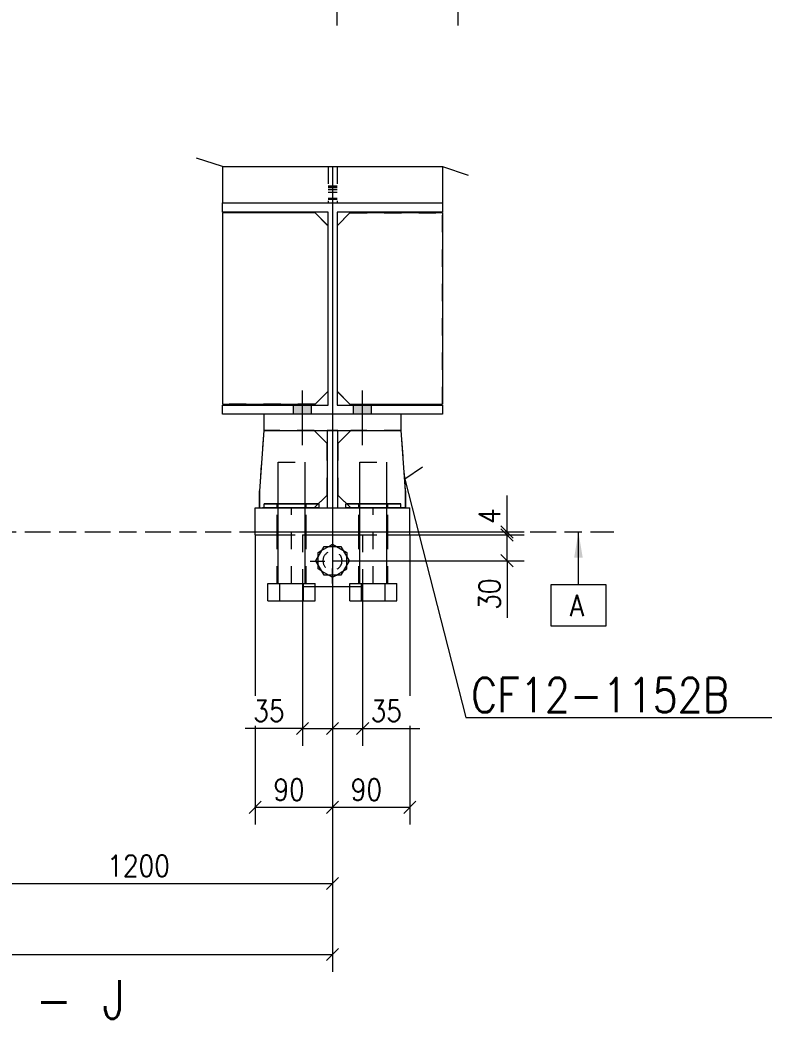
# Model space of a CAD drawing. Header units: millimetres. Extents: x 2 to 845, y 5 to 599.
# Drawn here: x 661.9 to 749.4, y 98.1 to 214.4 of the extents above; entities that cross this region are included whole.
import ezdxf

# ---------------------------------------------------------------- set-up
doc = ezdxf.new("R2010")
doc.units = ezdxf.units.MM
for name, pattern in [('XKITLINE00', [0]), ('XKITLINE02', [4, 2, -2]), ('XKITLINE06', [7, 3, -1, 2, -1])]:
    doc.linetypes.add(name, pattern=pattern)
for name, color, linetype, lineweight in [('Cota', 4, 'Continuous', 0), ('Objeto gráfico', 3, 'Continuous', 0), ('Outro tipo de objeto', 7, 'Continuous', 0), ('Parafuso', 3, 'Continuous', 0), ('Peça', 2, 'Continuous', 0), ('Texto', 7, 'Continuous', 0)]:
    doc.layers.add(name, color=color, linetype=linetype, lineweight=lineweight)
doc.styles.add('ROMANS', font='ROMANS__.TTF')

msp = doc.modelspace()

# ---------------------------------------------------------------- hatches: boundary and pattern name
at = {"layer": 'Objeto gráfico'}
msp.add_hatch(color=7, dxfattribs=at).paths.add_polyline_path([(726.87, 154.8), (727.37, 151.8), (726.37, 151.8)], flags=17)
at = {"layer": 'Parafuso'}
for points in [[(695.81, 169.57), (695.81, 168.5), (693.71, 168.5), (693.71, 169.57)], [(695.81, 169.57), (695.81, 168.5), (693.71, 168.5), (693.71, 169.57)], [(695.81, 169.57), (695.81, 168.5), (693.71, 168.5), (693.71, 169.57)], [(695.81, 169.57), (695.81, 168.5), (693.71, 168.5), (693.71, 169.57)], [(695.81, 169.57), (695.81, 168.5), (693.71, 168.5), (693.71, 169.57)], [(702.81, 169.57), (702.81, 168.5), (700.71, 168.5), (700.71, 169.57)], [(702.81, 169.57), (702.81, 168.5), (700.71, 168.5), (700.71, 169.57)], [(702.81, 169.57), (702.81, 168.5), (700.71, 168.5), (700.71, 169.57)], [(702.81, 169.57), (702.81, 168.5), (700.71, 168.5), (700.71, 169.57)], [(702.81, 169.57), (702.81, 168.5), (700.71, 168.5), (700.71, 169.57)]]:
    msp.add_hatch(color=7, dxfattribs=at).paths.add_polyline_path(points, flags=17)

# ---------------------------------------------------------------- linework, layer by layer
at = {"layer": 'Cota', "color": 7, "linetype": 'XKITLINE00', "lineweight": 0}
for p, q in [((698.78, 241.46), (698.78, 213.73)), ((712.83, 241.46), (712.83, 213.73)), ((698.26, 197.32), (698.26, 129.92)), ((698.26, 197.32), (698.26, 129.92)), ((718.57, 154.8), (718.57, 159.06)), ((718.57, 154.8), (718.57, 159.06)), ((698.26, 157.6), (698.26, 120.76)), ((698.26, 157.6), (698.26, 120.76)), ((698.26, 157.6), (698.26, 111.89)), ((707.26, 154.8), (720.57, 154.8)), ((717.86, 155.51), (719.28, 154.09)), ((717.86, 155.16), (719.28, 153.74)), ((717.86, 155.16), (719.28, 153.74)), ((718.57, 154.45), (718.57, 154.8)), ((689.26, 154.45), (689.26, 135.72)), ((707.26, 154.45), (707.26, 135.72)), ((707.26, 154.45), (720.57, 154.45)), ((707.26, 154.45), (720.57, 154.45)), ((718.57, 151.45), (718.57, 154.45)), ((698.26, 151.45), (720.57, 151.45)), ((698.26, 151.45), (698.26, 103.62)), ((717.86, 152.16), (719.28, 150.74)), ((718.57, 151.45), (718.57, 144.8)), ((718.57, 151.45), (718.57, 144.8)), ((694.76, 148.45), (694.76, 129.92)), ((701.76, 148.45), (701.76, 129.92)), ((695.47, 132.63), (694.06, 131.21)), ((698.97, 132.63), (697.56, 131.21)), ((698.97, 132.63), (697.56, 131.21)), ((702.47, 132.63), (701.06, 131.21)), ((694.76, 131.92), (688.12, 131.92)), ((694.76, 131.92), (688.12, 131.92)), ((689.26, 132.22), (689.26, 120.76)), ((694.76, 131.92), (698.26, 131.92)), ((698.26, 131.92), (701.76, 131.92)), ((701.76, 131.92), (708.41, 131.92)), ((701.76, 131.92), (708.41, 131.92)), ((707.26, 132.22), (707.26, 120.76)), ((689.97, 123.46), (688.56, 122.05)), ((698.97, 123.46), (697.56, 122.05)), ((698.97, 123.46), (697.56, 122.05)), ((707.97, 123.46), (706.56, 122.05)), ((689.26, 122.76), (698.26, 122.76)), ((698.26, 122.76), (707.26, 122.76)), ((698.97, 114.6), (697.56, 113.18)), ((655.41, 113.89), (698.26, 113.89)), ((698.97, 106.32), (697.56, 104.91)), ((612.56, 105.62), (698.26, 105.62))]:
    msp.add_line(p, q, dxfattribs=at)
at = {"layer": 'Cota', "color": 3}
for p in [(718.57, 154.8), (718.57, 154.45), (718.57, 154.45), (718.57, 151.45), (694.76, 131.92), (698.26, 131.92), (698.26, 131.92), (701.76, 131.92), (689.26, 122.76), (698.26, 122.76), (698.26, 122.76), (707.26, 122.76), (698.26, 113.89), (698.26, 105.62)]:
    msp.add_point(p, dxfattribs=at)
at = {"layer": 'Objeto gráfico', "color": 7, "linetype": 'XKITLINE00', "lineweight": 0}
for p, q in [((685.46, 197.32), (682.46, 198.32)), ((685.46, 197.32), (711.06, 197.32)), ((711.06, 197.32), (714.06, 196.32)), ((726.87, 148.64), (726.87, 154.8)), ((730.09, 148.64), (723.66, 148.64)), ((723.66, 148.64), (723.66, 143.87)), ((730.09, 143.87), (730.09, 148.64)), ((723.66, 143.87), (730.09, 143.87))]:
    msp.add_line(p, q, dxfattribs=at)
at = {"layer": 'Objeto gráfico', "color": 7, "linetype": 'XKITLINE06', "lineweight": 0}
for p, q in [((655.46, 154.8), (689.26, 154.8)), ((707.26, 154.8), (730.98, 154.8))]:
    msp.add_line(p, q, dxfattribs=at)
at = {"layer": 'Parafuso', "color": 7, "linetype": 'XKITLINE00', "lineweight": 0}
for p, q in [((694.76, 164.91), (694.76, 171.26)), ((694.76, 164.91), (694.76, 171.26)), ((694.76, 164.91), (694.76, 171.26)), ((694.76, 164.91), (694.76, 171.26)), ((694.76, 164.91), (694.76, 171.26)), ((701.76, 164.91), (701.76, 171.26)), ((701.76, 164.91), (701.76, 171.26)), ((701.76, 164.91), (701.76, 171.26)), ((701.76, 164.91), (701.76, 171.26)), ((701.76, 164.91), (701.76, 171.26)), ((693.71, 168.5), (693.71, 169.57)), ((693.71, 168.5), (693.71, 169.57)), ((693.71, 168.5), (693.71, 169.57)), ((693.71, 168.5), (693.71, 169.57)), ((693.71, 168.5), (693.71, 169.57)), ((695.81, 168.5), (695.81, 169.57)), ((695.81, 168.5), (695.81, 169.57)), ((695.81, 168.5), (695.81, 169.57)), ((695.81, 168.5), (695.81, 169.57)), ((695.81, 168.5), (695.81, 169.57)), ((700.71, 168.5), (700.71, 169.57)), ((700.71, 168.5), (700.71, 169.57)), ((700.71, 168.5), (700.71, 169.57)), ((700.71, 168.5), (700.71, 169.57)), ((700.71, 168.5), (700.71, 169.57)), ((702.81, 168.5), (702.81, 169.57)), ((702.81, 168.5), (702.81, 169.57)), ((702.81, 168.5), (702.81, 169.57)), ((702.81, 168.5), (702.81, 169.57)), ((702.81, 168.5), (702.81, 169.57)), ((698.26, 154.01), (698.26, 152.28)), ((695.66, 151.41), (697.39, 151.41)), ((700.86, 151.41), (699.13, 151.41)), ((698.26, 148.81), (698.26, 150.54))]:
    msp.add_line(p, q, dxfattribs=at)
at = {"layer": 'Parafuso', "color": 7, "linetype": 'XKITLINE02', "lineweight": 0}
for p, q in [((691.81, 154.8), (691.81, 157.6)), ((691.81, 154.8), (691.81, 157.6)), ((693.51, 148.8), (693.51, 157.6)), ((693.51, 148.8), (693.51, 157.6)), ((695.21, 154.8), (695.21, 157.6)), ((695.21, 154.8), (695.21, 157.6)), ((701.31, 154.8), (701.31, 157.6)), ((701.31, 154.8), (701.31, 157.6)), ((703.01, 148.8), (703.01, 157.6)), ((703.01, 148.8), (703.01, 157.6)), ((704.71, 154.8), (704.71, 157.6)), ((704.71, 154.8), (704.71, 157.6)), ((691.81, 148.8), (691.81, 154.8)), ((691.81, 148.8), (691.81, 154.8)), ((695.21, 148.8), (695.21, 154.8)), ((695.21, 148.8), (695.21, 154.8)), ((701.31, 148.8), (701.31, 154.8)), ((701.31, 148.8), (701.31, 154.8)), ((704.71, 148.8), (704.71, 154.8)), ((704.71, 148.8), (704.71, 154.8))]:
    msp.add_line(p, q, dxfattribs=at)
at = {"layer": 'Peça', "color": 4, "linetype": 'XKITLINE00', "lineweight": 0}
for p, q in [((685.46, 197.32), (685.46, 193.1)), ((711.06, 197.32), (711.06, 193.1)), ((685.46, 192.03), (685.46, 193.1)), ((685.46, 193.1), (711.06, 193.1)), ((711.06, 193.1), (711.06, 192.03)), ((697.74, 192.03), (685.46, 192.03)), ((696.24, 191.93), (685.46, 191.93)), ((685.46, 191.93), (685.46, 169.67)), ((697.74, 190.43), (696.24, 191.93)), ((696.24, 191.93), (696.24, 191.93)), ((697.74, 169.57), (697.74, 192.03)), ((711.06, 192.03), (698.79, 192.03)), ((698.79, 192.03), (698.79, 169.57)), ((700.29, 191.93), (698.79, 190.43)), ((711.06, 191.93), (700.29, 191.93)), ((700.29, 191.93), (700.29, 191.93)), ((711.06, 191.93), (711.06, 169.67)), ((696.24, 169.67), (697.74, 171.17)), ((698.79, 171.17), (700.29, 169.67)), ((685.46, 169.67), (696.24, 169.67)), ((685.46, 168.5), (685.46, 169.57)), ((685.46, 169.57), (697.74, 169.57)), ((696.24, 169.67), (696.24, 169.67)), ((698.79, 169.57), (711.06, 169.57)), ((700.29, 169.67), (711.06, 169.67)), ((700.29, 169.67), (700.29, 169.67)), ((711.06, 169.57), (711.06, 168.5)), ((711.06, 168.5), (685.46, 168.5)), ((690.26, 168.5), (690.26, 166.6)), ((706.26, 166.6), (706.26, 168.5)), ((690.26, 166.6), (689.76, 159.6)), ((690.26, 166.6), (706.26, 166.6)), ((697.64, 165.1), (696.14, 166.6)), ((698.89, 166.6), (697.64, 166.6)), ((697.64, 166.6), (697.64, 157.6)), ((700.39, 166.6), (698.89, 165.1)), ((698.89, 157.6), (698.89, 166.6)), ((706.76, 159.6), (706.26, 166.6)), ((689.76, 157.6), (689.76, 159.6)), ((706.76, 159.6), (706.76, 159.6)), ((706.76, 159.6), (706.76, 157.6)), ((696.14, 157.6), (697.64, 159.1)), ((700.39, 157.6), (698.89, 159.1)), ((689.26, 154.45), (689.26, 157.6)), ((689.26, 157.6), (707.26, 157.6)), ((696.61, 158.07), (696.71, 158.07)), ((696.71, 157.6), (696.71, 158.07)), ((697.64, 157.6), (698.89, 157.6)), ((699.81, 157.6), (699.81, 158.07)), ((699.81, 158.07), (699.92, 158.07)), ((707.26, 154.45), (707.26, 157.6)), ((689.26, 154.8), (707.26, 154.8)), ((691.93, 148.8), (691.93, 154.8)), ((695.1, 148.8), (695.1, 154.8)), ((701.43, 148.8), (701.43, 154.8)), ((704.6, 148.8), (704.6, 154.8)), ((689.26, 154.45), (691.93, 154.45)), ((695.1, 154.45), (701.43, 154.45)), ((704.6, 154.45), (707.26, 154.45)), ((696.34, 151.45), (697.3, 153.12)), ((696.6, 152.41), (697.04, 152.67)), ((696.6, 151.9), (696.6, 152.41)), ((697.3, 153.12), (699.23, 153.12)), ((697.82, 153.12), (698.26, 153.37)), ((698.26, 153.37), (698.71, 153.12)), ((699.23, 153.12), (700.19, 151.45)), ((699.48, 152.67), (699.93, 152.41)), ((699.93, 152.41), (699.93, 151.9)), ((697.3, 149.78), (696.34, 151.45)), ((700.19, 151.45), (699.23, 149.78)), ((696.6, 150.49), (696.6, 151)), ((697.04, 150.23), (696.6, 150.49)), ((699.48, 150.23), (699.93, 150.49)), ((699.93, 150.49), (699.93, 151)), ((699.23, 149.78), (697.3, 149.78)), ((697.82, 149.78), (698.26, 149.52)), ((698.26, 149.52), (698.71, 149.78)), ((690.76, 148.8), (696.26, 148.8)), ((690.76, 146.8), (690.76, 148.8)), ((692.14, 146.8), (692.14, 148.8)), ((694.89, 146.8), (694.89, 148.8)), ((696.26, 146.8), (696.26, 148.8)), ((696.26, 148.45), (700.26, 148.45)), ((700.26, 148.8), (705.76, 148.8)), ((700.26, 146.8), (700.26, 148.8)), ((701.64, 146.8), (701.64, 148.8)), ((704.39, 146.8), (704.39, 148.8)), ((705.76, 146.8), (705.76, 148.8)), ((690.76, 146.8), (696.26, 146.8)), ((700.26, 146.8), (705.76, 146.8))]:
    msp.add_line(p, q, dxfattribs=at)
at = {"layer": 'Peça', "color": 7, "linetype": 'XKITLINE02', "lineweight": 0}
for p, q in [((697.74, 197.32), (697.74, 193.1)), ((698.79, 197.32), (698.79, 193.1)), ((697.74, 195.08), (698.79, 195.08)), ((697.74, 194.94), (698.79, 194.94)), ((697.74, 194.65), (698.79, 194.65)), ((698.79, 194.65), (697.74, 194.65)), ((697.74, 194.33), (698.79, 194.33)), ((685.46, 193.1), (711.06, 193.1)), ((697.74, 193.66), (698.79, 193.66)), ((697.74, 193.54), (698.79, 193.54)), ((696.24, 191.93), (685.46, 191.93)), ((685.46, 191.93), (685.46, 169.67)), ((696.24, 191.93), (685.46, 191.93)), ((685.46, 191.93), (685.46, 169.67)), ((696.24, 191.93), (685.46, 191.93)), ((696.24, 191.93), (685.46, 191.93)), ((696.24, 191.93), (685.46, 191.93)), ((685.46, 191.93), (685.46, 169.67)), ((696.24, 191.93), (685.46, 191.93)), ((696.24, 191.93), (685.46, 191.93)), ((685.46, 191.93), (685.46, 169.67)), ((696.24, 191.93), (685.46, 191.93)), ((697.74, 190.43), (696.24, 191.93)), ((696.24, 191.93), (696.24, 191.93)), ((697.74, 190.43), (696.24, 191.93)), ((696.24, 191.93), (696.24, 191.93)), ((696.24, 191.93), (697.74, 190.43)), ((696.24, 191.93), (697.74, 190.43)), ((697.74, 190.43), (696.24, 191.93)), ((696.24, 191.93), (696.24, 191.93)), ((696.24, 191.93), (697.74, 190.43)), ((697.74, 190.43), (696.24, 191.93)), ((696.24, 191.93), (696.24, 191.93)), ((696.24, 191.93), (697.74, 190.43)), ((700.29, 191.93), (698.79, 190.43)), ((700.29, 191.93), (698.79, 190.43)), ((700.29, 191.93), (698.79, 190.43)), ((700.29, 191.93), (698.79, 190.43)), ((700.29, 191.93), (698.79, 190.43)), ((700.29, 191.93), (698.79, 190.43)), ((700.29, 191.93), (698.79, 190.43)), ((700.29, 191.93), (698.79, 190.43)), ((700.29, 191.93), (700.29, 191.93)), ((711.06, 191.93), (700.29, 191.93)), ((711.06, 191.93), (700.29, 191.93)), ((700.29, 191.93), (700.29, 191.93)), ((700.29, 191.93), (711.06, 191.93)), ((700.29, 191.93), (711.06, 191.93)), ((711.06, 191.93), (700.29, 191.93)), ((700.29, 191.93), (700.29, 191.93)), ((700.29, 191.93), (711.06, 191.93)), ((711.06, 191.93), (700.29, 191.93)), ((700.29, 191.93), (700.29, 191.93)), ((700.29, 191.93), (711.06, 191.93)), ((711.06, 191.93), (711.06, 191.93)), ((711.06, 169.67), (711.06, 191.93)), ((711.06, 169.67), (711.06, 191.93)), ((711.06, 169.67), (711.06, 191.93)), ((711.06, 169.67), (711.06, 191.93)), ((697.74, 171.17), (697.74, 190.43)), ((697.74, 171.17), (697.74, 190.43)), ((697.74, 171.17), (697.74, 190.43)), ((697.74, 171.17), (697.74, 190.43)), ((697.74, 171.17), (697.74, 190.43)), ((698.79, 190.43), (698.79, 190.43)), ((698.79, 190.43), (698.79, 171.17)), ((698.79, 190.43), (698.79, 171.17)), ((698.79, 190.43), (698.79, 171.17)), ((698.79, 190.43), (698.79, 171.17)), ((698.79, 190.43), (698.79, 171.17)), ((696.24, 169.67), (697.74, 171.17)), ((696.24, 169.67), (697.74, 171.17)), ((696.24, 169.67), (697.74, 171.17)), ((696.24, 169.67), (697.74, 171.17)), ((696.24, 169.67), (697.74, 171.17)), ((696.24, 169.67), (697.74, 171.17)), ((696.24, 169.67), (697.74, 171.17)), ((696.24, 169.67), (697.74, 171.17)), ((698.79, 171.17), (698.79, 171.17)), ((698.79, 171.17), (700.29, 169.67)), ((698.79, 171.17), (700.29, 169.67)), ((700.29, 169.67), (698.79, 171.17)), ((700.29, 169.67), (698.79, 171.17)), ((698.79, 171.17), (700.29, 169.67)), ((700.29, 169.67), (698.79, 171.17)), ((698.79, 171.17), (700.29, 169.67)), ((700.29, 169.67), (698.79, 171.17)), ((685.46, 169.67), (696.24, 169.67)), ((685.46, 169.67), (696.24, 169.67)), ((696.24, 169.67), (685.46, 169.67)), ((696.24, 169.67), (685.46, 169.67)), ((685.46, 169.67), (696.24, 169.67)), ((696.24, 169.67), (685.46, 169.67)), ((685.46, 169.67), (696.24, 169.67)), ((696.24, 169.67), (685.46, 169.67)), ((696.24, 169.67), (696.24, 169.67)), ((696.24, 169.67), (696.24, 169.67)), ((696.24, 169.67), (696.24, 169.67)), ((696.24, 169.67), (696.24, 169.67)), ((700.29, 169.67), (700.29, 169.67)), ((700.29, 169.67), (711.06, 169.67)), ((700.29, 169.67), (711.06, 169.67)), ((700.29, 169.67), (700.29, 169.67)), ((700.29, 169.67), (711.06, 169.67)), ((700.29, 169.67), (711.06, 169.67)), ((700.29, 169.67), (711.06, 169.67)), ((700.29, 169.67), (700.29, 169.67)), ((700.29, 169.67), (711.06, 169.67)), ((700.29, 169.67), (711.06, 169.67)), ((700.29, 169.67), (700.29, 169.67)), ((700.29, 169.67), (711.06, 169.67)), ((711.06, 169.67), (711.06, 169.67)), ((690.26, 168.5), (690.26, 168.5)), ((706.26, 168.5), (690.26, 168.5)), ((706.26, 168.5), (706.26, 168.5)), ((690.26, 166.6), (689.76, 159.6)), ((690.26, 166.6), (690.26, 166.6)), ((696.14, 166.6), (690.26, 166.6)), ((696.14, 166.6), (690.26, 166.6)), ((690.26, 166.6), (690.26, 166.6)), ((690.26, 166.6), (696.14, 166.6)), ((690.26, 166.6), (690.26, 166.6)), ((697.64, 165.1), (696.14, 166.6)), ((696.14, 166.6), (696.14, 166.6)), ((696.14, 166.6), (696.14, 166.6)), ((696.14, 166.6), (697.64, 165.1)), ((697.64, 166.6), (697.64, 166.6)), ((700.39, 166.6), (698.89, 165.1)), ((698.89, 165.1), (700.39, 166.6)), ((698.89, 166.6), (698.89, 166.6)), ((700.39, 166.6), (700.39, 166.6)), ((706.26, 166.6), (700.39, 166.6)), ((700.39, 166.6), (706.26, 166.6)), ((700.39, 166.6), (700.39, 166.6)), ((700.39, 166.6), (706.26, 166.6)), ((706.26, 166.6), (706.26, 166.6)), ((706.26, 166.6), (706.26, 166.6)), ((706.76, 159.6), (706.26, 166.6)), ((706.26, 166.6), (706.26, 166.6)), ((697.64, 159.1), (697.64, 165.1)), ((697.64, 159.1), (697.64, 165.1)), ((698.89, 165.1), (698.89, 165.1)), ((698.89, 165.1), (698.89, 159.1)), ((698.89, 159.1), (698.89, 165.1)), ((691.93, 148.8), (691.93, 162.92)), ((691.93, 162.92), (695.1, 162.92)), ((691.93, 154.8), (691.93, 162.92)), ((691.93, 162.92), (695.1, 162.92)), ((695.1, 148.8), (695.1, 162.92)), ((695.1, 154.8), (695.1, 162.92)), ((701.43, 148.8), (701.43, 162.92)), ((701.43, 162.92), (704.6, 162.92)), ((701.43, 154.8), (701.43, 162.92)), ((701.43, 162.92), (704.6, 162.92)), ((704.6, 148.8), (704.6, 162.92)), ((704.6, 154.8), (704.6, 162.92)), ((689.76, 159.6), (689.76, 157.6)), ((689.76, 159.6), (689.76, 159.6)), ((706.76, 159.6), (706.76, 159.6)), ((706.76, 157.6), (706.76, 159.6)), ((696.14, 157.6), (697.64, 159.1)), ((697.64, 159.1), (696.14, 157.6)), ((698.89, 159.1), (698.89, 159.1)), ((698.89, 159.1), (700.39, 157.6)), ((700.39, 157.6), (698.89, 159.1)), ((689.76, 157.6), (696.14, 157.6)), ((689.76, 157.6), (696.14, 157.6)), ((696.14, 157.6), (689.76, 157.6)), ((690.31, 157.6), (690.31, 158.07)), ((690.56, 158.07), (690.31, 158.07)), ((690.31, 158.07), (690.56, 158.07)), ((690.31, 157.6), (690.31, 158.07)), ((690.56, 158.07), (690.31, 158.07)), ((690.31, 158.07), (690.56, 158.07)), ((690.31, 157.6), (690.56, 157.6)), ((690.56, 157.6), (690.31, 157.6)), ((690.31, 157.6), (690.56, 157.6)), ((690.56, 157.6), (690.31, 157.6)), ((690.56, 158.07), (691.25, 158.07)), ((691.25, 158.07), (690.56, 158.07)), ((690.56, 158.07), (691.25, 158.07)), ((691.25, 158.07), (690.56, 158.07)), ((690.56, 157.6), (691.25, 157.6)), ((691.25, 157.59), (690.56, 157.6)), ((690.56, 157.6), (691.25, 157.6)), ((691.25, 157.59), (690.56, 157.6)), ((691.25, 158.07), (692.29, 158.07)), ((692.29, 158.07), (691.25, 158.07)), ((691.25, 158.07), (692.29, 158.07)), ((692.29, 158.07), (691.25, 158.07)), ((691.25, 157.6), (692.29, 157.6)), ((691.25, 157.6), (692.29, 157.6)), ((692.29, 157.59), (691.25, 157.59)), ((692.29, 157.59), (691.25, 157.59)), ((691.81, 157.6), (691.81, 158.07)), ((691.94, 158.07), (691.81, 158.07)), ((691.81, 158.07), (691.94, 158.07)), ((691.81, 157.6), (691.81, 158.07)), ((691.94, 158.07), (691.81, 158.07)), ((691.81, 158.07), (691.94, 158.07)), ((691.81, 157.6), (691.94, 157.6)), ((691.94, 157.6), (691.81, 157.6)), ((691.81, 157.6), (691.94, 157.6)), ((691.94, 157.6), (691.81, 157.6)), ((691.94, 158.07), (692.31, 158.07)), ((692.31, 158.07), (691.94, 158.07)), ((691.94, 158.07), (692.31, 158.07)), ((692.31, 158.07), (691.94, 158.07)), ((691.94, 157.6), (692.31, 157.6)), ((692.31, 157.6), (691.94, 157.6)), ((691.94, 157.6), (692.31, 157.6)), ((692.31, 157.6), (691.94, 157.6)), ((692.29, 158.07), (693.51, 158.07)), ((693.51, 158.07), (692.29, 158.07)), ((692.29, 158.07), (693.51, 158.07)), ((693.51, 158.07), (692.29, 158.07)), ((692.29, 157.6), (693.51, 157.6)), ((692.29, 157.6), (693.51, 157.6)), ((693.51, 157.59), (692.29, 157.59)), ((693.51, 157.59), (692.29, 157.59)), ((692.31, 158.07), (692.86, 158.07)), ((692.86, 158.07), (692.31, 158.07)), ((692.31, 158.07), (692.86, 158.07)), ((692.86, 158.07), (692.31, 158.07)), ((692.31, 157.6), (692.86, 157.59)), ((692.86, 157.6), (692.31, 157.6)), ((692.31, 157.6), (692.86, 157.59)), ((692.86, 157.6), (692.31, 157.6)), ((692.86, 158.07), (693.51, 158.07)), ((693.51, 158.07), (692.86, 158.07)), ((692.86, 158.07), (693.51, 158.07)), ((693.51, 158.07), (692.86, 158.07)), ((693.51, 157.6), (692.86, 157.6)), ((693.51, 157.6), (692.86, 157.6)), ((692.86, 157.59), (693.51, 157.59)), ((692.86, 157.59), (693.51, 157.59)), ((693.51, 158.07), (694.16, 158.07)), ((694.16, 158.07), (693.51, 158.07)), ((693.51, 158.07), (694.74, 158.07)), ((694.74, 158.07), (693.51, 158.07)), ((693.51, 158.07), (694.16, 158.07)), ((694.16, 158.07), (693.51, 158.07)), ((693.51, 158.07), (694.74, 158.07)), ((694.74, 158.07), (693.51, 158.07)), ((694.16, 157.6), (693.51, 157.6)), ((693.51, 157.6), (694.74, 157.6)), ((694.16, 157.6), (693.51, 157.6)), ((693.51, 157.6), (694.74, 157.6)), ((693.51, 157.59), (694.16, 157.59)), ((694.74, 157.59), (693.51, 157.59)), ((693.51, 157.59), (694.16, 157.59)), ((694.74, 157.59), (693.51, 157.59)), ((694.16, 158.07), (694.71, 158.07)), ((694.71, 158.07), (694.16, 158.07)), ((694.16, 158.07), (694.71, 158.07)), ((694.71, 158.07), (694.16, 158.07)), ((694.16, 157.59), (694.71, 157.6)), ((694.71, 157.6), (694.16, 157.6)), ((694.16, 157.59), (694.71, 157.6)), ((694.71, 157.6), (694.16, 157.6)), ((694.71, 158.07), (695.08, 158.07)), ((695.08, 158.07), (694.71, 158.07)), ((694.71, 158.07), (695.08, 158.07)), ((695.08, 158.07), (694.71, 158.07)), ((694.71, 157.6), (695.08, 157.6)), ((695.08, 157.6), (694.71, 157.6)), ((694.71, 157.6), (695.08, 157.6)), ((695.08, 157.6), (694.71, 157.6)), ((694.74, 158.07), (695.78, 158.07)), ((695.78, 158.07), (694.74, 158.07)), ((694.74, 158.07), (695.78, 158.07)), ((695.78, 158.07), (694.74, 158.07)), ((694.74, 157.6), (695.78, 157.6)), ((694.74, 157.6), (695.78, 157.6)), ((695.78, 157.59), (694.74, 157.59)), ((695.78, 157.59), (694.74, 157.59)), ((695.08, 158.07), (695.16, 158.07)), ((695.21, 158.07), (695.08, 158.07)), ((695.08, 158.07), (695.16, 158.07)), ((695.21, 158.07), (695.08, 158.07)), ((695.08, 157.6), (695.21, 157.6)), ((695.21, 157.6), (695.08, 157.6)), ((695.08, 157.6), (695.21, 157.6)), ((695.21, 157.6), (695.08, 157.6)), ((695.16, 158.07), (695.21, 158.07)), ((695.16, 158.07), (695.21, 158.07)), ((695.21, 157.6), (695.21, 158.07)), ((695.21, 157.6), (695.21, 158.07)), ((695.78, 158.07), (696.47, 158.07)), ((696.47, 158.07), (695.78, 158.07)), ((695.78, 158.07), (696.47, 158.07)), ((696.47, 158.07), (695.78, 158.07)), ((695.78, 157.6), (696.47, 157.6)), ((696.47, 157.6), (695.78, 157.59)), ((695.78, 157.6), (696.47, 157.6)), ((696.47, 157.6), (695.78, 157.59)), ((696.14, 157.6), (696.14, 157.6)), ((696.14, 157.6), (696.14, 157.6)), ((696.47, 158.07), (696.61, 158.07)), ((696.71, 158.07), (696.47, 158.07)), ((696.47, 158.07), (696.71, 158.07)), ((696.71, 158.07), (696.47, 158.07)), ((696.47, 157.6), (696.71, 157.6)), ((696.71, 157.6), (696.47, 157.6)), ((696.47, 157.6), (696.71, 157.6)), ((696.71, 157.6), (696.47, 157.6)), ((696.71, 157.6), (696.71, 158.07)), ((696.71, 157.6), (696.71, 157.6)), ((699.81, 157.6), (699.81, 158.07)), ((700.06, 158.07), (699.81, 158.07)), ((699.81, 158.07), (700.06, 158.07)), ((700.06, 158.07), (699.81, 158.07)), ((699.81, 157.6), (700.06, 157.6)), ((700.06, 157.6), (699.81, 157.6)), ((699.81, 157.6), (699.81, 157.6)), ((699.81, 157.6), (700.06, 157.6)), ((700.06, 157.6), (699.81, 157.6)), ((699.92, 158.07), (700.06, 158.07)), ((700.06, 158.07), (700.75, 158.07)), ((700.75, 158.07), (700.06, 158.07)), ((700.06, 158.07), (700.75, 158.07)), ((700.75, 158.07), (700.06, 158.07)), ((700.06, 157.6), (700.75, 157.6)), ((700.75, 157.59), (700.06, 157.6)), ((700.06, 157.6), (700.75, 157.6)), ((700.75, 157.59), (700.06, 157.6)), ((700.39, 157.6), (700.39, 157.6)), ((700.39, 157.6), (706.76, 157.6)), ((706.76, 157.6), (700.39, 157.6)), ((700.39, 157.6), (700.39, 157.6)), ((700.39, 157.6), (706.76, 157.6)), ((700.75, 158.07), (701.79, 158.07)), ((701.79, 158.07), (700.75, 158.07)), ((700.75, 158.07), (701.79, 158.07)), ((701.79, 158.07), (700.75, 158.07)), ((700.75, 157.6), (701.79, 157.6)), ((700.75, 157.6), (701.79, 157.6)), ((701.79, 157.59), (700.75, 157.59)), ((701.79, 157.59), (700.75, 157.59)), ((701.31, 157.6), (701.31, 158.07)), ((701.44, 158.07), (701.31, 158.07)), ((701.31, 158.07), (701.44, 158.07)), ((701.31, 157.6), (701.31, 158.07)), ((701.44, 158.07), (701.31, 158.07)), ((701.31, 158.07), (701.44, 158.07)), ((701.31, 157.6), (701.44, 157.6)), ((701.44, 157.6), (701.31, 157.6)), ((701.31, 157.6), (701.44, 157.6)), ((701.44, 157.6), (701.31, 157.6)), ((701.44, 158.07), (701.81, 158.07)), ((701.81, 158.07), (701.44, 158.07)), ((701.44, 158.07), (701.81, 158.07)), ((701.81, 158.07), (701.44, 158.07)), ((701.44, 157.6), (701.81, 157.6)), ((701.81, 157.6), (701.44, 157.6)), ((701.44, 157.6), (701.81, 157.6)), ((701.81, 157.6), (701.44, 157.6)), ((701.79, 158.07), (703.01, 158.07)), ((703.01, 158.07), (701.79, 158.07)), ((701.79, 158.07), (703.01, 158.07)), ((703.01, 158.07), (701.79, 158.07)), ((701.79, 157.6), (703.01, 157.6)), ((701.79, 157.6), (703.01, 157.6)), ((703.01, 157.59), (701.79, 157.59)), ((703.01, 157.59), (701.79, 157.59)), ((701.81, 158.07), (702.36, 158.07)), ((702.36, 158.07), (701.81, 158.07)), ((701.81, 158.07), (702.36, 158.07)), ((702.36, 158.07), (701.81, 158.07)), ((701.81, 157.6), (702.36, 157.59)), ((702.36, 157.6), (701.81, 157.6)), ((701.81, 157.6), (702.36, 157.59)), ((702.36, 157.6), (701.81, 157.6)), ((702.36, 158.07), (703.01, 158.07)), ((703.01, 158.07), (702.36, 158.07)), ((702.36, 158.07), (703.01, 158.07)), ((703.01, 158.07), (702.36, 158.07)), ((703.01, 157.6), (702.36, 157.6)), ((703.01, 157.6), (702.36, 157.6)), ((702.36, 157.59), (703.01, 157.59)), ((702.36, 157.59), (703.01, 157.59)), ((703.01, 158.07), (703.66, 158.07)), ((703.66, 158.07), (703.01, 158.07)), ((703.01, 158.07), (704.24, 158.07)), ((704.24, 158.07), (703.01, 158.07)), ((703.01, 158.07), (703.66, 158.07)), ((703.66, 158.07), (703.01, 158.07)), ((703.01, 158.07), (704.24, 158.07)), ((704.24, 158.07), (703.01, 158.07)), ((703.66, 157.6), (703.01, 157.6)), ((703.01, 157.6), (704.24, 157.6)), ((703.66, 157.6), (703.01, 157.6)), ((703.01, 157.6), (704.24, 157.6)), ((703.01, 157.59), (703.66, 157.59)), ((704.24, 157.59), (703.01, 157.59)), ((703.01, 157.59), (703.66, 157.59)), ((704.24, 157.59), (703.01, 157.59)), ((703.66, 158.07), (704.21, 158.07)), ((704.21, 158.07), (703.66, 158.07)), ((703.66, 158.07), (704.21, 158.07)), ((704.21, 158.07), (703.66, 158.07)), ((703.66, 157.59), (704.21, 157.6)), ((704.21, 157.6), (703.66, 157.6)), ((703.66, 157.59), (704.21, 157.6)), ((704.21, 157.6), (703.66, 157.6)), ((704.21, 158.07), (704.58, 158.07)), ((704.58, 158.07), (704.21, 158.07)), ((704.21, 158.07), (704.58, 158.07)), ((704.58, 158.07), (704.21, 158.07)), ((704.21, 157.6), (704.58, 157.6)), ((704.58, 157.6), (704.21, 157.6)), ((704.21, 157.6), (704.58, 157.6)), ((704.58, 157.6), (704.21, 157.6)), ((704.24, 158.07), (705.28, 158.07)), ((705.28, 158.07), (704.24, 158.07)), ((704.24, 158.07), (705.28, 158.07)), ((705.28, 158.07), (704.24, 158.07)), ((704.24, 157.6), (705.28, 157.6)), ((704.24, 157.6), (705.28, 157.6)), ((705.28, 157.59), (704.24, 157.59)), ((705.28, 157.59), (704.24, 157.59)), ((704.58, 158.07), (704.66, 158.07)), ((704.71, 158.07), (704.58, 158.07)), ((704.58, 158.07), (704.66, 158.07)), ((704.71, 158.07), (704.58, 158.07)), ((704.58, 157.6), (704.71, 157.6)), ((704.71, 157.6), (704.58, 157.6)), ((704.58, 157.6), (704.71, 157.6)), ((704.71, 157.6), (704.58, 157.6)), ((704.66, 158.07), (704.71, 158.07)), ((704.66, 158.07), (704.71, 158.07)), ((704.71, 157.6), (704.71, 158.07)), ((704.71, 157.6), (704.71, 158.07)), ((705.28, 158.07), (705.97, 158.07)), ((705.97, 158.07), (705.28, 158.07)), ((705.28, 158.07), (705.97, 158.07)), ((705.97, 158.07), (705.28, 158.07)), ((705.28, 157.6), (705.97, 157.6)), ((705.97, 157.6), (705.28, 157.59)), ((705.28, 157.6), (705.97, 157.6)), ((705.97, 157.6), (705.28, 157.59)), ((705.97, 158.07), (706.21, 158.07)), ((706.21, 158.07), (705.97, 158.07)), ((705.97, 158.07), (706.21, 158.07)), ((706.21, 158.07), (705.97, 158.07)), ((705.97, 157.6), (706.21, 157.6)), ((706.21, 157.6), (705.97, 157.6)), ((705.97, 157.6), (706.21, 157.6)), ((706.21, 157.6), (705.97, 157.6)), ((706.21, 157.6), (706.21, 158.07)), ((706.21, 157.6), (706.21, 158.07)), ((706.76, 157.6), (706.76, 157.6)), ((691.93, 154.45), (695.1, 154.45)), ((694.76, 154.45), (701.76, 154.45)), ((694.76, 154.45), (694.76, 148.45)), ((701.43, 154.45), (704.6, 154.45)), ((701.76, 154.45), (701.76, 148.45)), ((697.04, 152.67), (697.82, 153.12)), ((698.71, 153.12), (699.48, 152.67)), ((696.6, 151), (696.6, 151.9)), ((699.93, 151), (699.93, 151.9)), ((697.04, 150.23), (697.82, 149.78)), ((698.71, 149.78), (699.48, 150.23)), ((690.76, 148.8), (696.26, 148.8)), ((690.76, 146.8), (690.76, 148.8)), ((692.14, 146.8), (692.14, 148.8)), ((694.76, 148.45), (696.26, 148.45)), ((694.89, 146.8), (694.89, 148.8)), ((696.26, 146.8), (696.26, 148.8)), ((700.26, 148.8), (705.76, 148.8)), ((700.26, 146.8), (700.26, 148.8)), ((700.26, 148.45), (701.76, 148.45)), ((701.64, 146.8), (701.64, 148.8)), ((704.39, 146.8), (704.39, 148.8)), ((705.76, 146.8), (705.76, 148.8)), ((690.76, 146.8), (696.26, 146.8)), ((700.26, 146.8), (705.76, 146.8))]:
    msp.add_line(p, q, dxfattribs=at)
for start, end in [(120, 300), (300, 120)]:
    msp.add_arc((698.26, 151.45), 1.11, start, end, dxfattribs=at)
at = {"layer": 'Texto', "color": 4, "linetype": 'XKITLINE00', "lineweight": 0}
for p, q in [((708.74, 162.33), (706.67, 160.93)), ((706.67, 160.93), (713.77, 133.21)), ((713.77, 133.21), (749.38, 133.21))]:
    msp.add_line(p, q, dxfattribs=at)

# ---------------------------------------------------------------- texts
at = {"layer": 'Cota', "color": 3, "style": 'ROMANS', "width": 0.85}
for s, p in [('4', (717.77, 155.74)), ('30', (717.77, 145.74))]:
    msp.add_text(s, height=2.5, rotation=90.0002, dxfattribs=at).set_placement(p)
for s, p in [('35', (689.05, 132.72)), ('35', (702.7, 132.72)), ('90', (691.38, 123.56)), ('90', (700.38, 123.56)), ('1200', (672.07, 114.69))]:
    msp.add_text(s, height=2.5, dxfattribs=at).set_placement(p)
at = {"layer": 'Outro tipo de objeto', "color": 1, "style": 'ROMANS', "width": 0.85}
for s, p in [('J', (671.51, 98.12)), ('-', (663.71, 98.12))]:
    msp.add_text(s, height=4.5, dxfattribs=at).set_placement(p)
at = {"layer": 'Texto', "color": 3, "style": 'ROMANS', "width": 0.85}
msp.add_text('A', height=2.5, dxfattribs=at).set_placement((725.87, 145))
at = {"layer": 'Texto', "color": 4, "style": 'ROMANS', "width": 0.85}
msp.add_text('CF12-1152B', height=4, dxfattribs=at).set_placement((714.37, 133.81))

doc.saveas('drawing.dxf')
